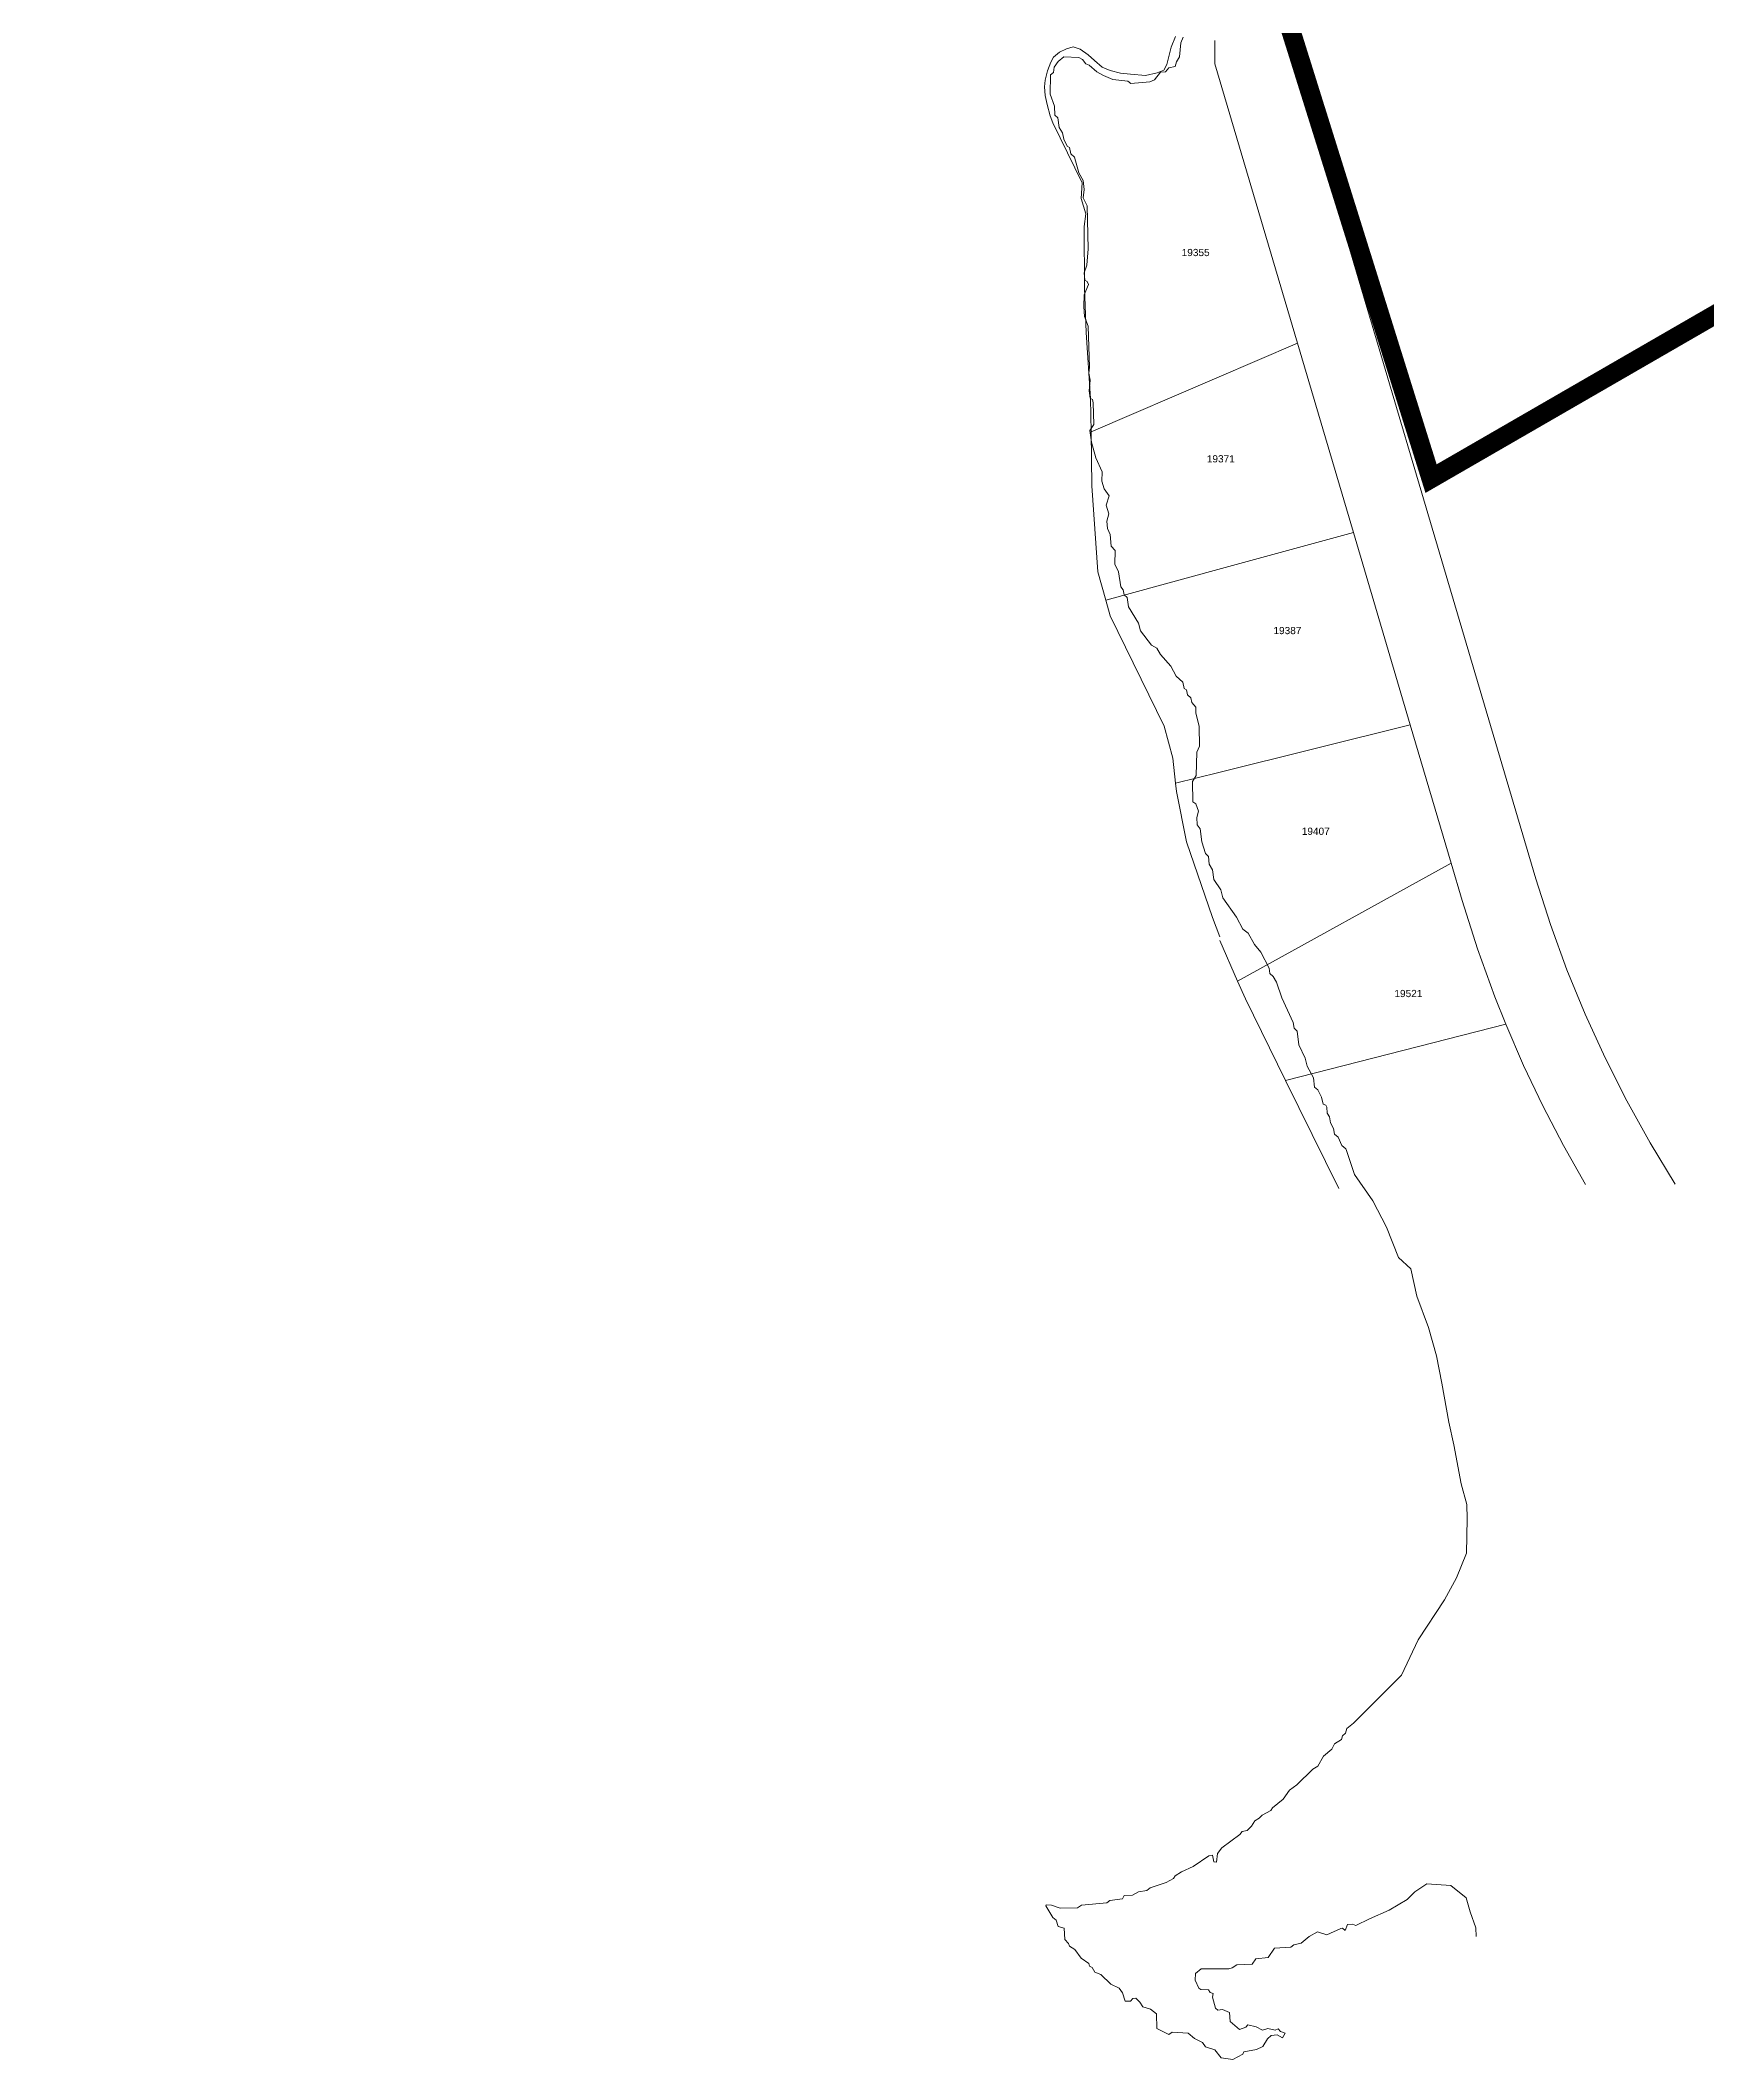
# Model space of a CAD drawing. Header units: feet. Extents: x 865220 to 2821149, y -2240498 to 944432.
# Drawn here: x 2811260 to 2812996, y 935657 to 937761 of the extents above; entities that cross this region are included whole.
import ezdxf
from ezdxf.enums import TextEntityAlignment as Align

# ---------------------------------------------------------------- set-up
doc = ezdxf.new("R2010")
doc.units = ezdxf.units.FT
doc.header["$LTSCALE"] = 0.015
doc.header["$MEASUREMENT"] = 0
doc.layers.add('Dakota County Addresses', color=7, linetype='Continuous')
doc.layers.add('Dakota County Parcels', color=7, linetype='Continuous')
doc.layers.add('WORK BOUNDARY', color=110, linetype='Continuous', lineweight=40)
doc.styles.add('Dimensions 100', font='arial.ttf')

# ---------------------------------------------------------------- blocks, each defined once
blk = doc.blocks.new('ACMAP_ANN_TEMPLATE_Dakota County Addresses')
at = {"layer": 'Dakota County Addresses', "style": 'Dimensions 100'}
blk.add_attdef('DakotaCountyAddress', text='', height=50, dxfattribs=at).set_placement((0, 0), align=Align.CENTER)

msp = doc.modelspace()

# ---------------------------------------------------------------- linework, layer by layer
at = {"layer": 'Dakota County Parcels', "lineweight": 5}
for p, q in [((2812817.8, 936887.2), (2812523, 937884.4)), ((2812335.8, 937753.9), (2812328.8, 937751.8)), ((2812343.1, 937751.2), (2812335.8, 937753.9)), ((2812442.4, 937764.4), (2812438, 937753.3)), ((2812483.4, 937736), (2812483.3, 937760.5)), ((2812312.5, 937738), (2812309, 937728.7)), ((2812315.5, 937743.2), (2812312.5, 937738)), ((2812321.5, 937748.3), (2812315.5, 937743.2)), ((2812328.8, 937751.8), (2812321.5, 937748.3)), ((2812351.6, 937745.5), (2812343.1, 937751.2)), ((2812357.9, 937739.5), (2812351.6, 937745.5)), ((2812366.1, 937732.6), (2812357.9, 937739.5)), ((2812374.2, 937729.1), (2812366.1, 937732.6)), ((2812433.5, 937735.5), (2812430.2, 937729.5)), ((2812438, 937753.3), (2812433.5, 937735.5)), ((2812569.4, 937445.1), (2812483.4, 937736)), ((2812306.5, 937719.1), (2812306.1, 937712.2)), ((2812306.1, 937712.2), (2812306.8, 937703.2)), ((2812309, 937728.7), (2812306.5, 937719.1)), ((2812385, 937726.5), (2812374.2, 937729.1)), ((2812395.5, 937725.2), (2812385, 937726.5)), ((2812411.3, 937723.9), (2812395.5, 937725.2)), ((2812423.3, 937726.8), (2812411.3, 937723.9)), ((2812430.2, 937729.5), (2812423.3, 937726.8)), ((2812306.8, 937703.2), (2812308.7, 937693.6)), ((2812308.7, 937693.6), (2812312, 937681.9)), ((2812312, 937681.9), (2812314.7, 937674.7)), ((2812314.7, 937674.7), (2812345.1, 937612.1)), ((2812344.3, 937595.9), (2812345.1, 937612.1)), ((2812344.3, 937595.9), (2812349, 937580)), ((2812347.4, 937566.5), (2812349, 937580)), ((2812347.4, 937566.5), (2812347.8, 937502.8)), ((2812349.2, 937456.2), (2812347.8, 937502.8)), ((2812349.2, 937456.2), (2812354, 937387.3)), ((2812569.4, 937445.1), (2812485.3, 937408.9)), ((2812627.7, 937247.8), (2812569.4, 937445.1)), ((2812485.3, 937408.9), (2812354.5, 937352.6)), ((2812354.5, 937352.6), (2812354, 937387.3)), ((2812354.5, 937352.6), (2812355.2, 937296.5)), ((2812361.4, 937207), (2812355.2, 937296.5)), ((2812627.7, 937247.8), (2812486.5, 937209.4)), ((2812627.7, 937247.8), (2812686.9, 937047.7)), ((2812369.7, 937177.5), (2812361.4, 937207)), ((2812486.5, 937209.4), (2812369.7, 937177.5)), ((2812369.7, 937177.5), (2812374.2, 937161.2)), ((2812374.2, 937161.2), (2812430.7, 937046.1)), ((2812439.7, 937012.8), (2812430.7, 937046.1)), ((2812686.9, 937047.7), (2812487.7, 936998)), ((2812686.9, 937047.7), (2812729.5, 936903.5)), ((2812439.7, 937012.8), (2812442.5, 936986.8)), ((2812487.7, 936998), (2812442.5, 936986.8)), ((2812442.5, 936986.8), (2812443.4, 936978.1)), ((2812443.4, 936978.1), (2812453.8, 936925.8)), ((2812481, 936846.9), (2812453.8, 936925.8)), ((2812729.5, 936903.5), (2812507.1, 936780.6)), ((2812741, 936864.6), (2812729.5, 936903.5)), ((2812481, 936846.9), (2812488.7, 936826.7)), ((2812507.1, 936780.6), (2812488.7, 936822.9)), ((2812507.1, 936780.6), (2812515.2, 936762)), ((2812557.1, 936677.1), (2812515.2, 936762)), ((2812775.1, 936764.3), (2812786.5, 936735.6)), ((2812786.5, 936735.6), (2812557.1, 936677.1)), ((2812557.1, 936677.1), (2812612.6, 936564.6))]:
    msp.add_line(p, q, dxfattribs=at)
for points in [[(2812450.5, 937763.7), (2812447.9, 937757.8), (2812446.5, 937743.3), (2812443.3, 937738.3), (2812442, 937733.2), (2812435.4, 937731.9), (2812432.1, 937727.8), (2812426.8, 937727.4), (2812420.4, 937719.5), (2812415.7, 937717.4), (2812395.9, 937715.7), (2812392.6, 937718.2), (2812377.3, 937719.8), (2812367.3, 937724.1), (2812360.4, 937727.7), (2812352.5, 937734.8), (2812348.9, 937736), (2812345.6, 937740.6), (2812341.8, 937742.6), (2812326, 937743.4), (2812320.2, 937738.6), (2812315.9, 937732.6), (2812315.3, 937727), (2812312.1, 937724.7), (2812311.7, 937704.4), (2812316.3, 937692), (2812316.7, 937682.6), (2812320, 937679.8), (2812321.2, 937669.8), (2812324.7, 937664.1), (2812326, 937657.7), (2812329.7, 937650.4), (2812331.9, 937648.9), (2812333.5, 937642.3), (2812337.1, 937638.8), (2812341.8, 937622.6), (2812346.3, 937614.7), (2812347.2, 937605.3), (2812346.4, 937596.5), (2812350.3, 937588.1), (2812351.5, 937543.5), (2812350.2, 937526.5), (2812347.2, 937518.3), (2812348.1, 937510.8), (2812350.3, 937509.4), (2812351.7, 937506.2), (2812347.3, 937495.6), (2812347.1, 937483.4), (2812347.8, 937473), (2812351.4, 937462.9), (2812352.9, 937420.2), (2812352.1, 937413.7), (2812353.5, 937406.4), (2812352.5, 937395.3), (2812353.7, 937387.8), (2812355.8, 937386.4), (2812356.6, 937383.1), (2812357.3, 937360.3), (2812353.3, 937354.1), (2812354.8, 937342.1), (2812359.3, 937325.7), (2812365.9, 937311), (2812365.8, 937301.4), (2812368, 937293.2), (2812373.2, 937286), (2812370.1, 937276.4), (2812372.8, 937267.4), (2812370.9, 937259.7), (2812371.7, 937251.9), (2812374.5, 937245.7), (2812375.3, 937233.5), (2812379.7, 937229.3), (2812379.3, 937215), (2812383, 937207), (2812385.3, 937191.3), (2812387.9, 937188.3), (2812388.9, 937182.9), (2812392, 937180.1), (2812393.3, 937170.3), (2812403.9, 937153.5), (2812406, 937145.4), (2812417.4, 937130.4), (2812423.1, 937127.4), (2812426.8, 937120.7), (2812437.5, 937108.5), (2812443.2, 937098.1), (2812450.2, 937092), (2812451.4, 937085.4), (2812453.9, 937084), (2812455, 937078.8), (2812458.4, 937075.8), (2812459.3, 937070.9), (2812463.5, 937066.1), (2812463.5, 937059.9), (2812467.2, 937045.9), (2812467.5, 937025.3), (2812464.5, 937019.2), (2812463.9, 936994.7), (2812460.2, 936988.4), (2812460.5, 936967.4), (2812463.5, 936965.1), (2812466.4, 936957.7), (2812464.5, 936951.1), (2812465, 936943.5), (2812468.1, 936939.3), (2812469.9, 936925.6), (2812473.8, 936913.6), (2812476.9, 936910.3), (2812477.4, 936902.3), (2812480.8, 936896.5), (2812482.4, 936886.4), (2812489.6, 936875.5), (2812491.7, 936867.3), (2812506.1, 936847.3), (2812512.5, 936834.7), (2812518.2, 936830.6), (2812524.6, 936818.6), (2812531.2, 936810.6), (2812540, 936794), (2812540.8, 936788.6), (2812544.3, 936785.3), (2812547.5, 936779.6), (2812553.3, 936763.3), (2812565, 936737.3), (2812565.9, 936731.4), (2812569.1, 936728.4), (2812570.8, 936714.3), (2812577.6, 936700.3), (2812579.4, 936692.1), (2812586, 936679.9), (2812587.1, 936670.2), (2812590.5, 936667.2), (2812594.5, 936659.7), (2812596.1, 936652.3), (2812599, 936651.5), (2812600.1, 936649.4), (2812600.4, 936643), (2812602.9, 936639.1), (2812603.8, 936632.8), (2812607.1, 936627), (2812608.2, 936621), (2812611.8, 936618), (2812615.8, 936609.2), (2812619.9, 936605.9), (2812620.4, 936604), (2812629, 936579.1), (2812648.1, 936551.6), (2812662.3, 936524.1), (2812674.6, 936492.6), (2812687.6, 936480.9), (2812693.9, 936452.3), (2812706.1, 936419.8), (2812714.4, 936390.2), (2812719.7, 936361.6), (2812727.1, 936321.1), (2812732.4, 936297.4), (2812739.8, 936256.9), (2812746, 936235.3), (2812746.2, 936220.4), (2812745.6, 936184.8), (2812735, 936159), (2812722.5, 936136.1), (2812695.3, 936094.2), (2812677.9, 936057.4), (2812652.5, 936032.3), (2812627.7, 936007.7), (2812620.9, 936002.1), (2812619.6, 935997.1), (2812616.3, 935994.2), (2812615.4, 935990.4), (2812608.2, 935986.1), (2812605.2, 935980.5), (2812596.6, 935973.1), (2812590.7, 935962.6), (2812585.3, 935959.5), (2812568.8, 935943.2), (2812561.1, 935937.6), (2812554.7, 935928.4), (2812543.4, 935919.5), (2812541.8, 935916.7), (2812532.8, 935911.9), (2812529.7, 935908.5), (2812524.9, 935905.8), (2812521.7, 935900.3), (2812517.2, 935895.9), (2812511.7, 935894.8), (2812509.5, 935891.7), (2812490.8, 935877.8), (2812486.2, 935871.8), (2812485.1, 935862.9), (2812482.3, 935863.1), (2812480.9, 935869.9), (2812477.3, 935869.5), (2812460.9, 935858.3), (2812448.8, 935852.8), (2812441.9, 935848.4), (2812440.2, 935845.8), (2812432.6, 935841.5), (2812416.1, 935835.9), (2812412.4, 935833.2), (2812404, 935831.7), (2812397.7, 935828.4), (2812389.1, 935827.9), (2812387.1, 935824.7), (2812374.1, 935822.8), (2812370.8, 935820.3), (2812344.5, 935818.1), (2812340.3, 935815.3), (2812322.2, 935814.9), (2812313.2, 935818.1), (2812307.6, 935818.4), (2812307.4, 935817.2), (2812314.7, 935805.1), (2812318.1, 935802.3), (2812320.2, 935795.9), (2812326.3, 935793.9), (2812327.2, 935782.3), (2812331.1, 935778.1), (2812332, 935775.2), (2812337.5, 935771.9), (2812344, 935762.9), (2812352.3, 935757.1), (2812352.9, 935754.5), (2812355.5, 935753.2), (2812358.3, 935748.2), (2812364.5, 935745.7), (2812375.2, 935735.7), (2812383.7, 935731.4), (2812387.3, 935726.6), (2812390.1, 935718.1), (2812395.5, 935717.8), (2812398.1, 935720.8), (2812401.1, 935721), (2812405.4, 935716.9), (2812408.3, 935711.9), (2812416.2, 935709.5), (2812422.6, 935704.8), (2812423, 935689.6), (2812435.5, 935683.4), (2812439.1, 935685.8), (2812455.7, 935684.6), (2812462.2, 935679.2), (2812470.6, 935674.9), (2812473.5, 935670.3), (2812483.4, 935667.2), (2812489.9, 935658.8), (2812502, 935657.1), (2812512.4, 935662.6), (2812513.6, 935665.3), (2812526.8, 935667.5), (2812533.4, 935670.6), (2812538.2, 935678.7), (2812541.9, 935682.1), (2812548.3, 935682.8), (2812553.8, 935679.9), (2812556.6, 935684.7), (2812551.9, 935686.3), (2812549.4, 935689.1), (2812546.3, 935687.7), (2812538.6, 935689.6), (2812533.1, 935687.6), (2812526.5, 935691.2), (2812517.9, 935693.2), (2812515.5, 935690.8), (2812509, 935688.4), (2812499.3, 935696.7), (2812498.7, 935706.2), (2812491.3, 935709.2), (2812486.5, 935708.6), (2812484.2, 935710.8), (2812480.8, 935722.2), (2812481.7, 935726), (2812478.5, 935726.9), (2812476.8, 935729.9), (2812468.8, 935730), (2812466.7, 935731.5), (2812462.9, 935739.7), (2812463.4, 935746.9), (2812469.3, 935751.7), (2812498, 935751.7), (2812501.5, 935752.6), (2812506.2, 935755.9), (2812522.3, 935756.4), (2812526.2, 935761.9), (2812538.8, 935763.5), (2812545.6, 935773.3), (2812562.7, 935774.1), (2812565.8, 935776.8), (2812573.3, 935778.3), (2812581.5, 935785.5), (2812590.4, 935790.3), (2812600.2, 935787), (2812614.5, 935793.7), (2812616.3, 935794), (2812619, 935791.5), (2812621.5, 935797.7), (2812626.9, 935798.3), (2812630.3, 935796.9), (2812644.4, 935803.7), (2812665.1, 935812.9), (2812683.8, 935824), (2812691.6, 935832), (2812704.3, 935840.1), (2812729.1, 935838.4), (2812745.1, 935825.7), (2812749.2, 935810.9), (2812755.3, 935794.2), (2812755.5, 935785.3)], [(2812817.8, 936887.2), (2812832.9, 936839.5), (2812850, 936792.4), (2812869, 936746), (2812889.8, 936700.5), (2812912.4, 936655.7), (2812936.8, 936612), (2812962.9, 936569.2)], [(2812741, 936864.6), (2812757.1, 936814.1), (2812775.1, 936764.3)], [(2812786.5, 936735.6), (2812805, 936692.8), (2812825.1, 936650.7), (2812846.5, 936609.3), (2812869.4, 936568.7)]]:
    msp.add_lwpolyline(points, dxfattribs=at)
at = {"layer": 'WORK BOUNDARY', "lineweight": 100, "const_width": 20}
msp.add_lwpolyline([(2811262.3, 940576.3), (2811264.1, 940364.9), (2811316.3, 940142.9), (2811416.4, 939865.6), (2811694, 939406.3), (2811991.4, 938913.9), (2812296.9, 938443.7), (2812490.7, 938000.4), (2812708.6, 937304), (2813307.7, 937650), (2813307.7, 937650), (2813771.6, 937896.8), (2813778.5, 938397.4), (2813704.1, 938770.5), (2813702.7, 939000.7), (2813727, 939289.3), (2813889.3, 939357.3), (2814093.5, 939425.3), (2814296.3, 939460.6), (2814629, 939485.4)], dxfattribs=at)

# ---------------------------------------------------------------- block references
at = {"layer": 'Dakota County Addresses', "lineweight": 5, "xscale": 0.15, "yscale": 0.15, "zscale": 0.15}
for p, values in [((2812463.4, 937535.8), {'DakotaCountyAddress': '19355'}), ((2812489.6, 937320.9), {'DakotaCountyAddress': '19371'}), ((2812559, 937142), {'DakotaCountyAddress': '19387'}), ((2812588.5, 936932.9), {'DakotaCountyAddress': '19407'}), ((2812685, 936763.9), {'DakotaCountyAddress': '19521'})]:
    msp.add_blockref('ACMAP_ANN_TEMPLATE_Dakota County Addresses', p, dxfattribs=at).add_auto_attribs(values)

doc.saveas('drawing.dxf')
